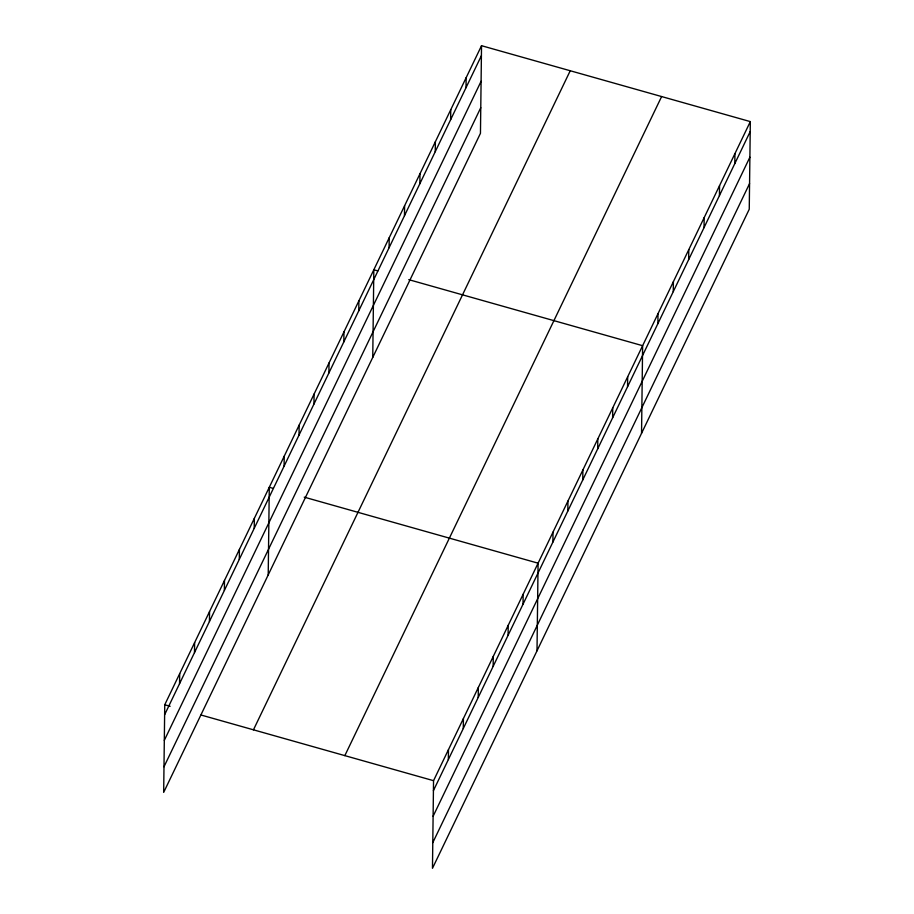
<?xml version="1.0" encoding="UTF-8"?>
<svg xmlns="http://www.w3.org/2000/svg" width="914" height="914" viewBox="0 0 914 914"><rect width="100%" height="100%" fill="white"/><g stroke="black" fill="none" stroke-linecap="round" stroke-linejoin="round"><path stroke-width="1.37" d="M481.529 45.7L164.749 704.763L163.675 792.392L480.456 133.318L481.529 45.7L750.325 121.608L749.251 209.237L432.471 868.3L433.544 780.682L750.325 121.608M179.555 683.661L179.681 673.698M194.499 652.596L194.613 642.622M209.432 621.52L209.546 611.557M224.364 590.455L224.478 580.481M239.297 559.379L239.422 549.417M254.229 528.315L254.355 518.341M268.213 574.895L269.287 487.276L273.32 488.419M284.094 466.174L284.22 456.2M299.027 435.098L299.152 425.136M313.97 404.034L314.085 394.06M328.903 372.958L329.017 362.995M343.835 341.893L343.961 331.919M358.768 310.817L358.894 300.855M372.752 357.397L373.826 269.779L377.859 270.921M389.09 247.74L389.215 237.766M404.479 215.727L404.594 205.764M419.857 183.714L419.983 173.751M435.247 151.701L435.372 141.739M450.636 119.688L450.751 109.726M448.351 759.58L448.477 749.606M466.026 87.675L466.14 77.713M463.284 728.504L463.409 718.541M478.216 697.439L478.342 687.465M493.16 666.363L493.274 656.401M508.093 635.299L508.207 625.325M523.025 604.223L523.151 594.26M537.009 650.802L538.083 563.184L304.225 497.147M552.89 542.082L553.016 532.119M567.822 511.017L567.948 501.043M582.755 479.941L582.881 469.979M597.699 448.877L597.813 438.903M612.631 417.801L612.746 407.838M627.564 386.736L627.678 376.762M641.548 433.316L642.622 345.698L408.764 279.65M657.886 323.647L658 313.685M673.264 291.635L673.389 281.672M688.653 259.622L688.779 249.659M704.043 227.609L704.168 217.646M719.432 195.596L719.547 185.633M734.81 163.595L734.936 153.621M164.623 714.737L481.404 55.663M164.314 740.363L481.095 81.289M163.994 766.766L480.775 107.692M253.452 729.818L570.233 70.755M344.841 755.627L661.622 96.564M433.419 790.644L750.2 131.582M433.11 816.271L749.891 157.208M432.779 842.674L749.56 183.611M164.749 704.763L170.13 706.282M201.034 715.011L433.544 780.682"/></g></svg>
